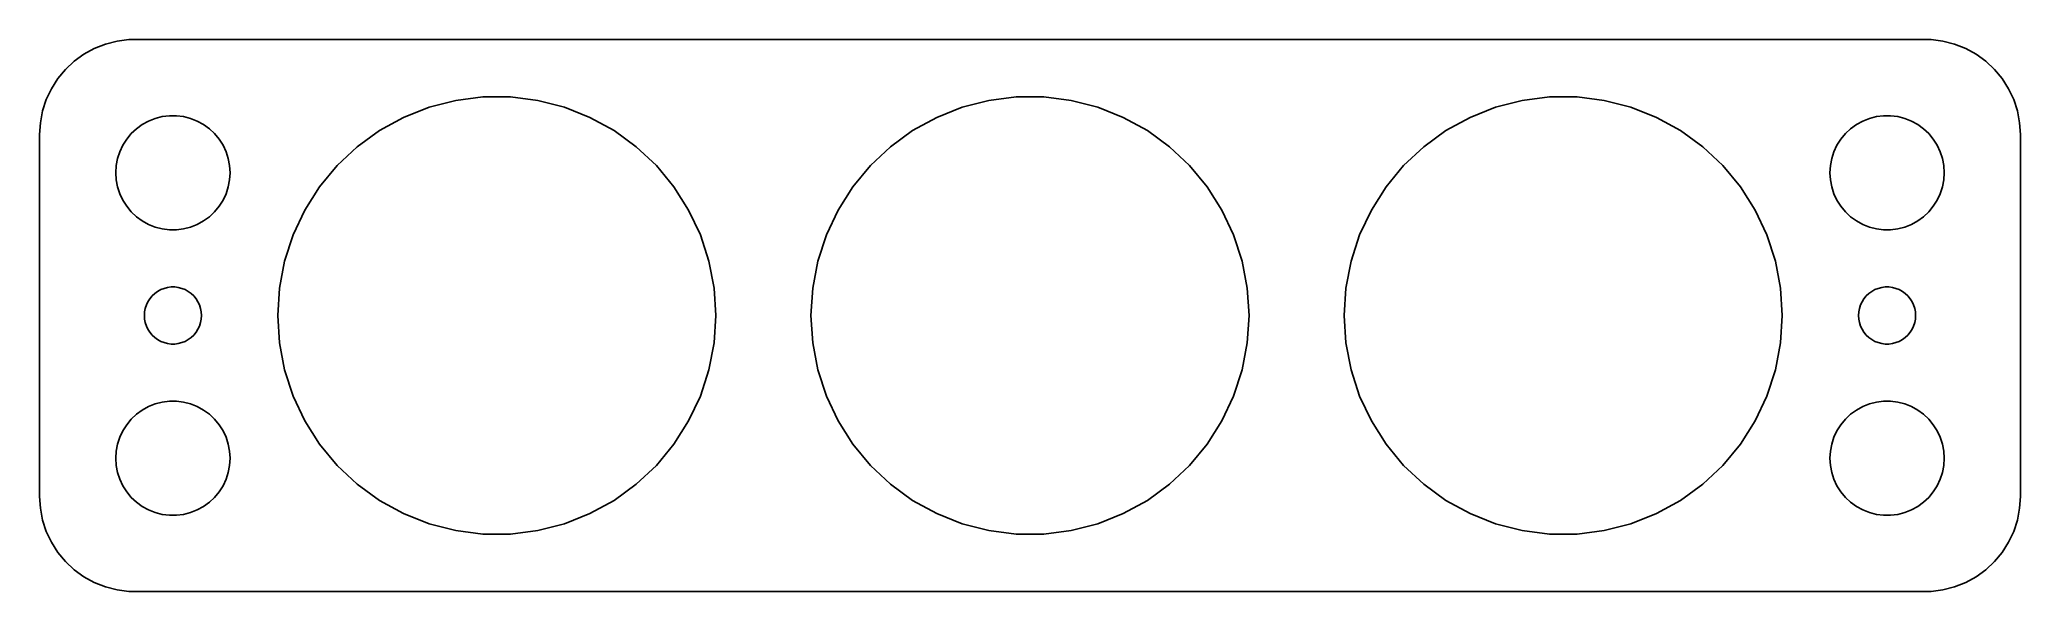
# Model space of a CAD drawing. Header units: metres. Extents: x -52 to 52, y 25 to 53.
import ezdxf

# ---------------------------------------------------------------- set-up
doc = ezdxf.new("R2010")
doc.units = ezdxf.units.M

msp = doc.modelspace()

# ---------------------------------------------------------------- linework, layer by layer
for p, q in [((-48.5451, 53.2553), (-49.1289, 53.0241)), ((-47.9369, 53.4114), (-48.5451, 53.2553)), ((-47.3139, 53.4901), (-47.9369, 53.4114)), ((47.3139, 53.4901), (-47.3139, 53.4901)), ((47.9369, 53.4114), (47.3139, 53.4901)), ((48.5451, 53.2553), (47.9369, 53.4114)), ((49.1289, 53.0241), (48.5451, 53.2553)), ((-50.1871, 52.3526), (-50.6448, 51.9227)), ((-49.6791, 52.7216), (-50.1871, 52.3526)), ((-49.1289, 53.0241), (-49.6791, 52.7216)), ((49.6791, 52.7216), (49.1289, 53.0241)), ((50.1871, 52.3526), (49.6791, 52.7216)), ((50.6448, 51.9227), (50.1871, 52.3526)), ((-51.0451, 51.4389), (-51.3815, 50.9088)), ((-50.6448, 51.9227), (-51.0451, 51.4389)), ((51.0451, 51.4389), (50.6448, 51.9227)), ((51.3815, 50.9088), (51.0451, 51.4389)), ((-51.6489, 50.3406), (-51.8429, 49.7434)), ((-51.3815, 50.9088), (-51.6489, 50.3406)), ((-32.8965, 49.4055), (-31.5537, 49.9371)), ((-31.5537, 49.9371), (-30.1549, 50.2963)), ((-30.1549, 50.2963), (-28.7221, 50.4773)), ((-28.7221, 50.4773), (-27.2779, 50.4773)), ((-27.2779, 50.4773), (-25.8451, 50.2963)), ((-25.8451, 50.2963), (-24.4463, 49.9371)), ((-24.4463, 49.9371), (-23.1035, 49.4055)), ((-4.89645, 49.4055), (-3.55368, 49.9371)), ((-3.55368, 49.9371), (-2.15488, 50.2963)), ((-2.15488, 50.2963), (-0.72208, 50.4773)), ((-0.72208, 50.4773), (0.72208, 50.4773)), ((0.72208, 50.4773), (2.15488, 50.2963)), ((2.15488, 50.2963), (3.55368, 49.9371)), ((3.55368, 49.9371), (4.89645, 49.4055)), ((23.1035, 49.4055), (24.4463, 49.9371)), ((24.4463, 49.9371), (25.8451, 50.2963)), ((25.8451, 50.2963), (27.2779, 50.4773)), ((27.2779, 50.4773), (28.7221, 50.4773)), ((28.7221, 50.4773), (30.1549, 50.2963)), ((30.1549, 50.2963), (31.5537, 49.9371)), ((31.5537, 49.9371), (32.8965, 49.4055)), ((51.6489, 50.3406), (51.3815, 50.9088)), ((51.8429, 49.7434), (51.6489, 50.3406)), ((-51.9606, 49.1267), (-52, 48.5)), ((-51.8429, 49.7434), (-51.9606, 49.1267)), ((-46.9123, 48.8115), (-46.6075, 49.033)), ((-46.6075, 49.033), (-46.2773, 49.2145)), ((-46.2773, 49.2145), (-45.927, 49.3532)), ((-45.927, 49.3532), (-45.5621, 49.4469)), ((-45.5621, 49.4469), (-45.1884, 49.4941)), ((-45.1884, 49.4941), (-44.8116, 49.4941)), ((-44.8116, 49.4941), (-44.4379, 49.4469)), ((-44.4379, 49.4469), (-44.0729, 49.3532)), ((-44.0729, 49.3532), (-43.7227, 49.2145)), ((-43.7227, 49.2145), (-43.3925, 49.033)), ((-43.3925, 49.033), (-43.0877, 48.8115)), ((-34.162, 48.7098), (-32.8965, 49.4055)), ((-23.1035, 49.4055), (-21.838, 48.7098)), ((-6.162, 48.7098), (-4.89645, 49.4055)), ((4.89645, 49.4055), (6.162, 48.7098)), ((21.838, 48.7098), (23.1035, 49.4055)), ((32.8965, 49.4055), (34.162, 48.7098)), ((43.0877, 48.8115), (43.3925, 49.033)), ((43.3925, 49.033), (43.7227, 49.2145)), ((43.7227, 49.2145), (44.0729, 49.3532)), ((44.0729, 49.3532), (44.4379, 49.4469)), ((44.4379, 49.4469), (44.8116, 49.4941)), ((44.8116, 49.4941), (45.1884, 49.4941)), ((45.1884, 49.4941), (45.5621, 49.4469)), ((45.5621, 49.4469), (45.927, 49.3532)), ((45.927, 49.3532), (46.2773, 49.2145)), ((46.2773, 49.2145), (46.6075, 49.033)), ((46.6075, 49.033), (46.9123, 48.8115)), ((51.9606, 49.1267), (51.8429, 49.7434)), ((52, 48.5), (51.9606, 49.1267)), ((-52, 48.5), (-52, 29.5)), ((-47.7893, 47.6044), (-47.6289, 47.9453)), ((-47.6289, 47.9453), (-47.427, 48.2634)), ((-47.427, 48.2634), (-47.1869, 48.5536)), ((-47.1869, 48.5536), (-46.9123, 48.8115)), ((-43.0877, 48.8115), (-42.8131, 48.5536)), ((-42.8131, 48.5536), (-42.5729, 48.2634)), ((-42.5729, 48.2634), (-42.3711, 47.9453)), ((-42.3711, 47.9453), (-42.2107, 47.6044)), ((-36.3831, 46.8723), (-35.3304, 47.8609)), ((-35.3304, 47.8609), (-34.162, 48.7098)), ((-21.838, 48.7098), (-20.6696, 47.8609)), ((-20.6696, 47.8609), (-19.6169, 46.8723)), ((-8.38313, 46.8723), (-7.33037, 47.8609)), ((-7.33037, 47.8609), (-6.162, 48.7098)), ((6.162, 48.7098), (7.33037, 47.8609)), ((7.33037, 47.8609), (8.38313, 46.8723)), ((19.6169, 46.8723), (20.6696, 47.8609)), ((20.6696, 47.8609), (21.838, 48.7098)), ((34.162, 48.7098), (35.3304, 47.8609)), ((35.3304, 47.8609), (36.3831, 46.8723)), ((42.2107, 47.6044), (42.3711, 47.9453)), ((42.3711, 47.9453), (42.5729, 48.2634)), ((42.5729, 48.2634), (42.8131, 48.5536)), ((42.8131, 48.5536), (43.0877, 48.8115)), ((46.9123, 48.8115), (47.1869, 48.5536)), ((47.1869, 48.5536), (47.427, 48.2634)), ((47.427, 48.2634), (47.6289, 47.9453)), ((47.6289, 47.9453), (47.7893, 47.6044)), ((52, 29.5), (52, 48.5)), ((-48, 46.5), (-47.9763, 46.876)), ((-47.9763, 46.876), (-47.9057, 47.2461)), ((-47.9057, 47.2461), (-47.7893, 47.6044)), ((-42.2107, 47.6044), (-42.0942, 47.2461)), ((-42.0942, 47.2461), (-42.0237, 46.876)), ((-42.0237, 46.876), (-42, 46.5)), ((-37.3037, 45.7595), (-36.3831, 46.8723)), ((-19.6169, 46.8723), (-18.6963, 45.7595)), ((-9.30368, 45.7595), (-8.38313, 46.8723)), ((8.38313, 46.8723), (9.30368, 45.7595)), ((18.6963, 45.7595), (19.6169, 46.8723)), ((36.3831, 46.8723), (37.3037, 45.7595)), ((42, 46.5), (42.0237, 46.876)), ((42.0237, 46.876), (42.0942, 47.2461)), ((42.0942, 47.2461), (42.2107, 47.6044)), ((47.7893, 47.6044), (47.9057, 47.2461)), ((47.9057, 47.2461), (47.9763, 46.876)), ((47.9763, 46.876), (48, 46.5)), ((-47.9763, 46.124), (-48, 46.5)), ((-47.9057, 45.7539), (-47.9763, 46.124)), ((-42.0237, 46.124), (-42.0942, 45.7539)), ((-42, 46.5), (-42.0237, 46.124)), ((42.0237, 46.124), (42, 46.5)), ((42.0942, 45.7539), (42.0237, 46.124)), ((47.9763, 46.124), (47.9057, 45.7539)), ((48, 46.5), (47.9763, 46.124)), ((-47.7893, 45.3956), (-47.9057, 45.7539)), ((-47.6289, 45.0547), (-47.7893, 45.3956)), ((-47.427, 44.7366), (-47.6289, 45.0547)), ((-47.1869, 44.4464), (-47.427, 44.7366)), ((-42.5729, 44.7366), (-42.8131, 44.4464)), ((-42.3711, 45.0547), (-42.5729, 44.7366)), ((-42.2107, 45.3956), (-42.3711, 45.0547)), ((-42.0942, 45.7539), (-42.2107, 45.3956)), ((-38.0775, 44.5402), (-37.3037, 45.7595)), ((-18.6963, 45.7595), (-17.9225, 44.5402)), ((-10.0775, 44.5402), (-9.30368, 45.7595)), ((9.30368, 45.7595), (10.0775, 44.5402)), ((17.9225, 44.5402), (18.6963, 45.7595)), ((37.3037, 45.7595), (38.0775, 44.5402)), ((42.2107, 45.3956), (42.0942, 45.7539)), ((42.3711, 45.0547), (42.2107, 45.3956)), ((42.5729, 44.7366), (42.3711, 45.0547)), ((42.8131, 44.4464), (42.5729, 44.7366)), ((47.427, 44.7366), (47.1869, 44.4464)), ((47.6289, 45.0547), (47.427, 44.7366)), ((47.7893, 45.3956), (47.6289, 45.0547)), ((47.9057, 45.7539), (47.7893, 45.3956)), ((-46.9123, 44.1884), (-47.1869, 44.4464)), ((-46.6075, 43.967), (-46.9123, 44.1884)), ((-46.2773, 43.7855), (-46.6075, 43.967)), ((-45.927, 43.6468), (-46.2773, 43.7855)), ((-43.7227, 43.7855), (-44.0729, 43.6468)), ((-43.3925, 43.967), (-43.7227, 43.7855)), ((-43.0877, 44.1884), (-43.3925, 43.967)), ((-42.8131, 44.4464), (-43.0877, 44.1884)), ((-38.6924, 43.2334), (-38.0775, 44.5402)), ((-17.9225, 44.5402), (-17.3076, 43.2334)), ((-10.6924, 43.2334), (-10.0775, 44.5402)), ((10.0775, 44.5402), (10.6924, 43.2334)), ((17.3076, 43.2334), (17.9225, 44.5402)), ((38.0775, 44.5402), (38.6924, 43.2334)), ((43.0877, 44.1884), (42.8131, 44.4464)), ((43.3925, 43.967), (43.0877, 44.1884)), ((43.7227, 43.7855), (43.3925, 43.967)), ((44.0729, 43.6468), (43.7227, 43.7855)), ((46.2773, 43.7855), (45.927, 43.6468)), ((46.6075, 43.967), (46.2773, 43.7855)), ((46.9123, 44.1884), (46.6075, 43.967)), ((47.1869, 44.4464), (46.9123, 44.1884)), ((-45.5621, 43.5531), (-45.927, 43.6468)), ((-45.1884, 43.5059), (-45.5621, 43.5531)), ((-44.8116, 43.5059), (-45.1884, 43.5059)), ((-44.4379, 43.5531), (-44.8116, 43.5059)), ((-44.0729, 43.6468), (-44.4379, 43.5531)), ((-39.1387, 41.8599), (-38.6924, 43.2334)), ((-17.3076, 43.2334), (-16.8613, 41.8599)), ((-11.1387, 41.8599), (-10.6924, 43.2334)), ((10.6924, 43.2334), (11.1387, 41.8599)), ((16.8613, 41.8599), (17.3076, 43.2334)), ((38.6924, 43.2334), (39.1387, 41.8599)), ((44.4379, 43.5531), (44.0729, 43.6468)), ((44.8116, 43.5059), (44.4379, 43.5531)), ((45.1884, 43.5059), (44.8116, 43.5059)), ((45.5621, 43.5531), (45.1884, 43.5059)), ((45.927, 43.6468), (45.5621, 43.5531)), ((-39.4093, 40.4413), (-39.1387, 41.8599)), ((-16.8613, 41.8599), (-16.5907, 40.4413)), ((-11.4093, 40.4413), (-11.1387, 41.8599)), ((11.1387, 41.8599), (11.4093, 40.4413)), ((16.5907, 40.4413), (16.8613, 41.8599)), ((39.1387, 41.8599), (39.4093, 40.4413)), ((-46.4529, 39.373), (-46.3947, 39.5522)), ((-46.3947, 39.5522), (-46.3145, 39.7226)), ((-46.3145, 39.7226), (-46.2135, 39.8817)), ((-46.2135, 39.8817), (-46.0934, 40.0268)), ((-46.0934, 40.0268), (-45.9561, 40.1558)), ((-45.9561, 40.1558), (-45.8037, 40.2665)), ((-45.8037, 40.2665), (-45.6387, 40.3572)), ((-45.6387, 40.3572), (-45.4635, 40.4266)), ((-45.4635, 40.4266), (-45.2811, 40.4734)), ((-45.2811, 40.4734), (-45.0942, 40.497)), ((-45.0942, 40.497), (-44.9058, 40.497)), ((-44.9058, 40.497), (-44.7189, 40.4734)), ((-44.7189, 40.4734), (-44.5365, 40.4266)), ((-44.5365, 40.4266), (-44.3613, 40.3572)), ((-44.3613, 40.3572), (-44.1963, 40.2665)), ((-44.1963, 40.2665), (-44.0439, 40.1558)), ((-44.0439, 40.1558), (-43.9065, 40.0268)), ((-43.9065, 40.0268), (-43.7865, 39.8817)), ((-43.7865, 39.8817), (-43.6855, 39.7226)), ((-43.6855, 39.7226), (-43.6053, 39.5522)), ((-43.6053, 39.5522), (-43.5471, 39.373)), ((-39.5, 39), (-39.4093, 40.4413)), ((-16.5907, 40.4413), (-16.5, 39)), ((-11.5, 39), (-11.4093, 40.4413)), ((11.4093, 40.4413), (11.5, 39)), ((16.5, 39), (16.5907, 40.4413)), ((39.4093, 40.4413), (39.5, 39)), ((43.5471, 39.373), (43.6053, 39.5522)), ((43.6053, 39.5522), (43.6855, 39.7226)), ((43.6855, 39.7226), (43.7865, 39.8817)), ((43.7865, 39.8817), (43.9065, 40.0268)), ((43.9065, 40.0268), (44.0439, 40.1558)), ((44.0439, 40.1558), (44.1963, 40.2665)), ((44.1963, 40.2665), (44.3613, 40.3572)), ((44.3613, 40.3572), (44.5365, 40.4266)), ((44.5365, 40.4266), (44.7189, 40.4734)), ((44.7189, 40.4734), (44.9058, 40.497)), ((44.9058, 40.497), (45.0942, 40.497)), ((45.0942, 40.497), (45.2811, 40.4734)), ((45.2811, 40.4734), (45.4635, 40.4266)), ((45.4635, 40.4266), (45.6387, 40.3572)), ((45.6387, 40.3572), (45.8037, 40.2665)), ((45.8037, 40.2665), (45.9561, 40.1558)), ((45.9561, 40.1558), (46.0934, 40.0268)), ((46.0934, 40.0268), (46.2135, 39.8817)), ((46.2135, 39.8817), (46.3145, 39.7226)), ((46.3145, 39.7226), (46.3947, 39.5522)), ((46.3947, 39.5522), (46.4529, 39.373)), ((-46.5, 39), (-46.4882, 39.188)), ((-46.4882, 38.812), (-46.5, 39)), ((-46.4882, 39.188), (-46.4529, 39.373)), ((-46.4529, 38.627), (-46.4882, 38.812)), ((-46.3947, 38.4478), (-46.4529, 38.627)), ((-43.5471, 38.627), (-43.6053, 38.4478)), ((-43.5471, 39.373), (-43.5118, 39.188)), ((-43.5118, 38.812), (-43.5471, 38.627)), ((-43.5118, 39.188), (-43.5, 39)), ((-43.5, 39), (-43.5118, 38.812)), ((-39.4093, 37.5587), (-39.5, 39)), ((-16.5, 39), (-16.5907, 37.5587)), ((-11.4093, 37.5587), (-11.5, 39)), ((11.5, 39), (11.4093, 37.5587)), ((16.5907, 37.5587), (16.5, 39)), ((39.5, 39), (39.4093, 37.5587)), ((43.5, 39), (43.5118, 39.188)), ((43.5118, 38.812), (43.5, 39)), ((43.5118, 39.188), (43.5471, 39.373)), ((43.5471, 38.627), (43.5118, 38.812)), ((43.6053, 38.4478), (43.5471, 38.627)), ((46.4529, 38.627), (46.3947, 38.4478)), ((46.4529, 39.373), (46.4882, 39.188)), ((46.4882, 38.812), (46.4529, 38.627)), ((46.4882, 39.188), (46.5, 39)), ((46.5, 39), (46.4882, 38.812)), ((-46.3145, 38.2774), (-46.3947, 38.4478)), ((-46.2135, 38.1183), (-46.3145, 38.2774)), ((-46.0934, 37.9732), (-46.2135, 38.1183)), ((-45.9561, 37.8442), (-46.0934, 37.9732)), ((-45.8037, 37.7335), (-45.9561, 37.8442)), ((-45.6387, 37.6428), (-45.8037, 37.7335)), ((-45.4635, 37.5734), (-45.6387, 37.6428)), ((-45.2811, 37.5266), (-45.4635, 37.5734)), ((-45.0942, 37.503), (-45.2811, 37.5266)), ((-44.9058, 37.503), (-45.0942, 37.503)), ((-44.7189, 37.5266), (-44.9058, 37.503)), ((-44.5365, 37.5734), (-44.7189, 37.5266)), ((-44.3613, 37.6428), (-44.5365, 37.5734)), ((-44.1963, 37.7335), (-44.3613, 37.6428)), ((-44.0439, 37.8442), (-44.1963, 37.7335)), ((-43.9065, 37.9732), (-44.0439, 37.8442)), ((-43.7865, 38.1183), (-43.9065, 37.9732)), ((-43.6855, 38.2774), (-43.7865, 38.1183)), ((-43.6053, 38.4478), (-43.6855, 38.2774)), ((-39.1387, 36.1401), (-39.4093, 37.5587)), ((-16.5907, 37.5587), (-16.8613, 36.1401)), ((-11.1387, 36.1401), (-11.4093, 37.5587)), ((11.4093, 37.5587), (11.1387, 36.1401)), ((16.8613, 36.1401), (16.5907, 37.5587)), ((39.4093, 37.5587), (39.1387, 36.1401)), ((43.6855, 38.2774), (43.6053, 38.4478)), ((43.7865, 38.1183), (43.6855, 38.2774)), ((43.9065, 37.9732), (43.7865, 38.1183)), ((44.0439, 37.8442), (43.9065, 37.9732)), ((44.1963, 37.7335), (44.0439, 37.8442)), ((44.3613, 37.6428), (44.1963, 37.7335)), ((44.5365, 37.5734), (44.3613, 37.6428)), ((44.7189, 37.5266), (44.5365, 37.5734)), ((44.9058, 37.503), (44.7189, 37.5266)), ((45.0942, 37.503), (44.9058, 37.503)), ((45.2811, 37.5266), (45.0942, 37.503)), ((45.4635, 37.5734), (45.2811, 37.5266)), ((45.6387, 37.6428), (45.4635, 37.5734)), ((45.8037, 37.7335), (45.6387, 37.6428)), ((45.9561, 37.8442), (45.8037, 37.7335)), ((46.0934, 37.9732), (45.9561, 37.8442)), ((46.2135, 38.1183), (46.0934, 37.9732)), ((46.3145, 38.2774), (46.2135, 38.1183)), ((46.3947, 38.4478), (46.3145, 38.2774)), ((-38.6924, 34.7666), (-39.1387, 36.1401)), ((-16.8613, 36.1401), (-17.3076, 34.7666)), ((-10.6924, 34.7666), (-11.1387, 36.1401)), ((11.1387, 36.1401), (10.6924, 34.7666)), ((17.3076, 34.7666), (16.8613, 36.1401)), ((39.1387, 36.1401), (38.6924, 34.7666)), ((-46.2773, 34.2145), (-45.927, 34.3532)), ((-45.927, 34.3532), (-45.5621, 34.4469)), ((-45.5621, 34.4469), (-45.1884, 34.4941)), ((-45.1884, 34.4941), (-44.8116, 34.4941)), ((-44.8116, 34.4941), (-44.4379, 34.4469)), ((-44.4379, 34.4469), (-44.0729, 34.3532)), ((-44.0729, 34.3532), (-43.7227, 34.2145)), ((-38.0775, 33.4598), (-38.6924, 34.7666)), ((-17.3076, 34.7666), (-17.9225, 33.4598)), ((-10.0775, 33.4598), (-10.6924, 34.7666)), ((10.6924, 34.7666), (10.0775, 33.4598)), ((17.9225, 33.4598), (17.3076, 34.7666)), ((38.6924, 34.7666), (38.0775, 33.4598)), ((43.7227, 34.2145), (44.0729, 34.3532)), ((44.0729, 34.3532), (44.4379, 34.4469)), ((44.4379, 34.4469), (44.8116, 34.4941)), ((44.8116, 34.4941), (45.1884, 34.4941)), ((45.1884, 34.4941), (45.5621, 34.4469)), ((45.5621, 34.4469), (45.927, 34.3532)), ((45.927, 34.3532), (46.2773, 34.2145)), ((-47.427, 33.2634), (-47.1869, 33.5536)), ((-47.1869, 33.5536), (-46.9123, 33.8116)), ((-46.9123, 33.8116), (-46.6075, 34.033)), ((-46.6075, 34.033), (-46.2773, 34.2145)), ((-43.7227, 34.2145), (-43.3925, 34.033)), ((-43.3925, 34.033), (-43.0877, 33.8116)), ((-43.0877, 33.8116), (-42.8131, 33.5536)), ((-42.8131, 33.5536), (-42.5729, 33.2634)), ((-37.3037, 32.2405), (-38.0775, 33.4598)), ((-17.9225, 33.4598), (-18.6963, 32.2405)), ((-9.30368, 32.2405), (-10.0775, 33.4598)), ((10.0775, 33.4598), (9.30368, 32.2405)), ((18.6963, 32.2405), (17.9225, 33.4598)), ((38.0775, 33.4598), (37.3037, 32.2405)), ((42.5729, 33.2634), (42.8131, 33.5536)), ((42.8131, 33.5536), (43.0877, 33.8116)), ((43.0877, 33.8116), (43.3925, 34.033)), ((43.3925, 34.033), (43.7227, 34.2145)), ((46.2773, 34.2145), (46.6075, 34.033)), ((46.6075, 34.033), (46.9123, 33.8116)), ((46.9123, 33.8116), (47.1869, 33.5536)), ((47.1869, 33.5536), (47.427, 33.2634)), ((-47.9763, 31.876), (-47.9057, 32.2461)), ((-47.9057, 32.2461), (-47.7893, 32.6044)), ((-47.7893, 32.6044), (-47.6289, 32.9453)), ((-47.6289, 32.9453), (-47.427, 33.2634)), ((-42.5729, 33.2634), (-42.3711, 32.9453)), ((-42.3711, 32.9453), (-42.2107, 32.6044)), ((-42.2107, 32.6044), (-42.0942, 32.2461)), ((-42.0942, 32.2461), (-42.0237, 31.876)), ((-36.3831, 31.1277), (-37.3037, 32.2405)), ((-18.6963, 32.2405), (-19.6169, 31.1277)), ((-8.38313, 31.1277), (-9.30368, 32.2405)), ((9.30368, 32.2405), (8.38313, 31.1277)), ((19.6169, 31.1277), (18.6963, 32.2405)), ((37.3037, 32.2405), (36.3831, 31.1277)), ((42.0237, 31.876), (42.0942, 32.2461)), ((42.0942, 32.2461), (42.2107, 32.6044)), ((42.2107, 32.6044), (42.3711, 32.9453)), ((42.3711, 32.9453), (42.5729, 33.2634)), ((47.427, 33.2634), (47.6289, 32.9453)), ((47.6289, 32.9453), (47.7893, 32.6044)), ((47.7893, 32.6044), (47.9057, 32.2461)), ((47.9057, 32.2461), (47.9763, 31.876)), ((-48, 31.5), (-47.9763, 31.876)), ((-47.9763, 31.124), (-48, 31.5)), ((-42.0237, 31.876), (-42, 31.5)), ((-42, 31.5), (-42.0237, 31.124)), ((42, 31.5), (42.0237, 31.876)), ((42.0237, 31.124), (42, 31.5)), ((47.9763, 31.876), (48, 31.5)), ((48, 31.5), (47.9763, 31.124)), ((-47.9057, 30.7539), (-47.9763, 31.124)), ((-47.7893, 30.3956), (-47.9057, 30.7539)), ((-47.6289, 30.0547), (-47.7893, 30.3956)), ((-42.2107, 30.3956), (-42.3711, 30.0547)), ((-42.0942, 30.7539), (-42.2107, 30.3956)), ((-42.0237, 31.124), (-42.0942, 30.7539)), ((-35.3304, 30.1391), (-36.3831, 31.1277)), ((-19.6169, 31.1277), (-20.6696, 30.1391)), ((-7.33037, 30.1391), (-8.38313, 31.1277)), ((8.38313, 31.1277), (7.33037, 30.1391)), ((20.6696, 30.1391), (19.6169, 31.1277)), ((36.3831, 31.1277), (35.3304, 30.1391)), ((42.0942, 30.7539), (42.0237, 31.124)), ((42.2107, 30.3956), (42.0942, 30.7539)), ((42.3711, 30.0547), (42.2107, 30.3956)), ((47.7893, 30.3956), (47.6289, 30.0547)), ((47.9057, 30.7539), (47.7893, 30.3956)), ((47.9763, 31.124), (47.9057, 30.7539)), ((-52, 29.5), (-51.9606, 28.8733)), ((-47.427, 29.7366), (-47.6289, 30.0547)), ((-47.1869, 29.4464), (-47.427, 29.7366)), ((-46.9123, 29.1885), (-47.1869, 29.4464)), ((-46.6075, 28.967), (-46.9123, 29.1885)), ((-43.0877, 29.1885), (-43.3925, 28.967)), ((-42.8131, 29.4464), (-43.0877, 29.1885)), ((-42.5729, 29.7366), (-42.8131, 29.4464)), ((-42.3711, 30.0547), (-42.5729, 29.7366)), ((-34.162, 29.2902), (-35.3304, 30.1391)), ((-32.8965, 28.5945), (-34.162, 29.2902)), ((-21.838, 29.2902), (-23.1035, 28.5945)), ((-20.6696, 30.1391), (-21.838, 29.2902)), ((-6.162, 29.2902), (-7.33037, 30.1391)), ((-4.89645, 28.5945), (-6.162, 29.2902)), ((6.162, 29.2902), (4.89645, 28.5945)), ((7.33037, 30.1391), (6.162, 29.2902)), ((21.838, 29.2902), (20.6696, 30.1391)), ((23.1035, 28.5945), (21.838, 29.2902)), ((34.162, 29.2902), (32.8965, 28.5945)), ((35.3304, 30.1391), (34.162, 29.2902)), ((42.5729, 29.7366), (42.3711, 30.0547)), ((42.8131, 29.4464), (42.5729, 29.7366)), ((43.0877, 29.1885), (42.8131, 29.4464)), ((43.3925, 28.967), (43.0877, 29.1885)), ((46.9123, 29.1885), (46.6075, 28.967)), ((47.1869, 29.4464), (46.9123, 29.1885)), ((47.427, 29.7366), (47.1869, 29.4464)), ((47.6289, 30.0547), (47.427, 29.7366)), ((51.9606, 28.8733), (52, 29.5)), ((-51.9606, 28.8733), (-51.8429, 28.2566)), ((-51.8429, 28.2566), (-51.6489, 27.6594)), ((-46.2773, 28.7855), (-46.6075, 28.967)), ((-45.927, 28.6468), (-46.2773, 28.7855)), ((-45.5621, 28.5531), (-45.927, 28.6468)), ((-45.1884, 28.5059), (-45.5621, 28.5531)), ((-44.8116, 28.5059), (-45.1884, 28.5059)), ((-44.4379, 28.5531), (-44.8116, 28.5059)), ((-44.0729, 28.6468), (-44.4379, 28.5531)), ((-43.7227, 28.7855), (-44.0729, 28.6468)), ((-43.3925, 28.967), (-43.7227, 28.7855)), ((-31.5537, 28.0629), (-32.8965, 28.5945)), ((-23.1035, 28.5945), (-24.4463, 28.0629)), ((-3.55368, 28.0629), (-4.89645, 28.5945)), ((4.89645, 28.5945), (3.55368, 28.0629)), ((24.4463, 28.0629), (23.1035, 28.5945)), ((32.8965, 28.5945), (31.5537, 28.0629)), ((43.7227, 28.7855), (43.3925, 28.967)), ((44.0729, 28.6468), (43.7227, 28.7855)), ((44.4379, 28.5531), (44.0729, 28.6468)), ((44.8116, 28.5059), (44.4379, 28.5531)), ((45.1884, 28.5059), (44.8116, 28.5059)), ((45.5621, 28.5531), (45.1884, 28.5059)), ((45.927, 28.6468), (45.5621, 28.5531)), ((46.2773, 28.7855), (45.927, 28.6468)), ((46.6075, 28.967), (46.2773, 28.7855)), ((51.6489, 27.6594), (51.8429, 28.2566)), ((51.8429, 28.2566), (51.9606, 28.8733)), ((-51.6489, 27.6594), (-51.3815, 27.0912)), ((-51.3815, 27.0912), (-51.0451, 26.5611)), ((-30.1549, 27.7037), (-31.5537, 28.0629)), ((-28.7221, 27.5227), (-30.1549, 27.7037)), ((-27.2779, 27.5227), (-28.7221, 27.5227)), ((-25.8451, 27.7037), (-27.2779, 27.5227)), ((-24.4463, 28.0629), (-25.8451, 27.7037)), ((-2.15488, 27.7037), (-3.55368, 28.0629)), ((-0.72208, 27.5227), (-2.15488, 27.7037)), ((0.72208, 27.5227), (-0.72208, 27.5227)), ((2.15488, 27.7037), (0.72208, 27.5227)), ((3.55368, 28.0629), (2.15488, 27.7037)), ((25.8451, 27.7037), (24.4463, 28.0629)), ((27.2779, 27.5227), (25.8451, 27.7037)), ((28.7221, 27.5227), (27.2779, 27.5227)), ((30.1549, 27.7037), (28.7221, 27.5227)), ((31.5537, 28.0629), (30.1549, 27.7037)), ((51.0451, 26.5611), (51.3815, 27.0912)), ((51.3815, 27.0912), (51.6489, 27.6594)), ((-51.0451, 26.5611), (-50.6448, 26.0773)), ((-50.6448, 26.0773), (-50.1871, 25.6474)), ((50.1871, 25.6474), (50.6448, 26.0773)), ((50.6448, 26.0773), (51.0451, 26.5611)), ((-50.1871, 25.6474), (-49.6791, 25.2784)), ((-49.6791, 25.2784), (-49.1289, 24.9759)), ((-49.1289, 24.9759), (-48.5451, 24.7447)), ((48.5451, 24.7447), (49.1289, 24.9759)), ((49.1289, 24.9759), (49.6791, 25.2784)), ((49.6791, 25.2784), (50.1871, 25.6474)), ((-48.5451, 24.7447), (-47.9369, 24.5886)), ((-47.9369, 24.5886), (-47.3139, 24.5099)), ((-47.3139, 24.5099), (47.3139, 24.5099)), ((47.3139, 24.5099), (47.9369, 24.5886)), ((47.9369, 24.5886), (48.5451, 24.7447))]:
    msp.add_line(p, q)

doc.saveas('drawing.dxf')
